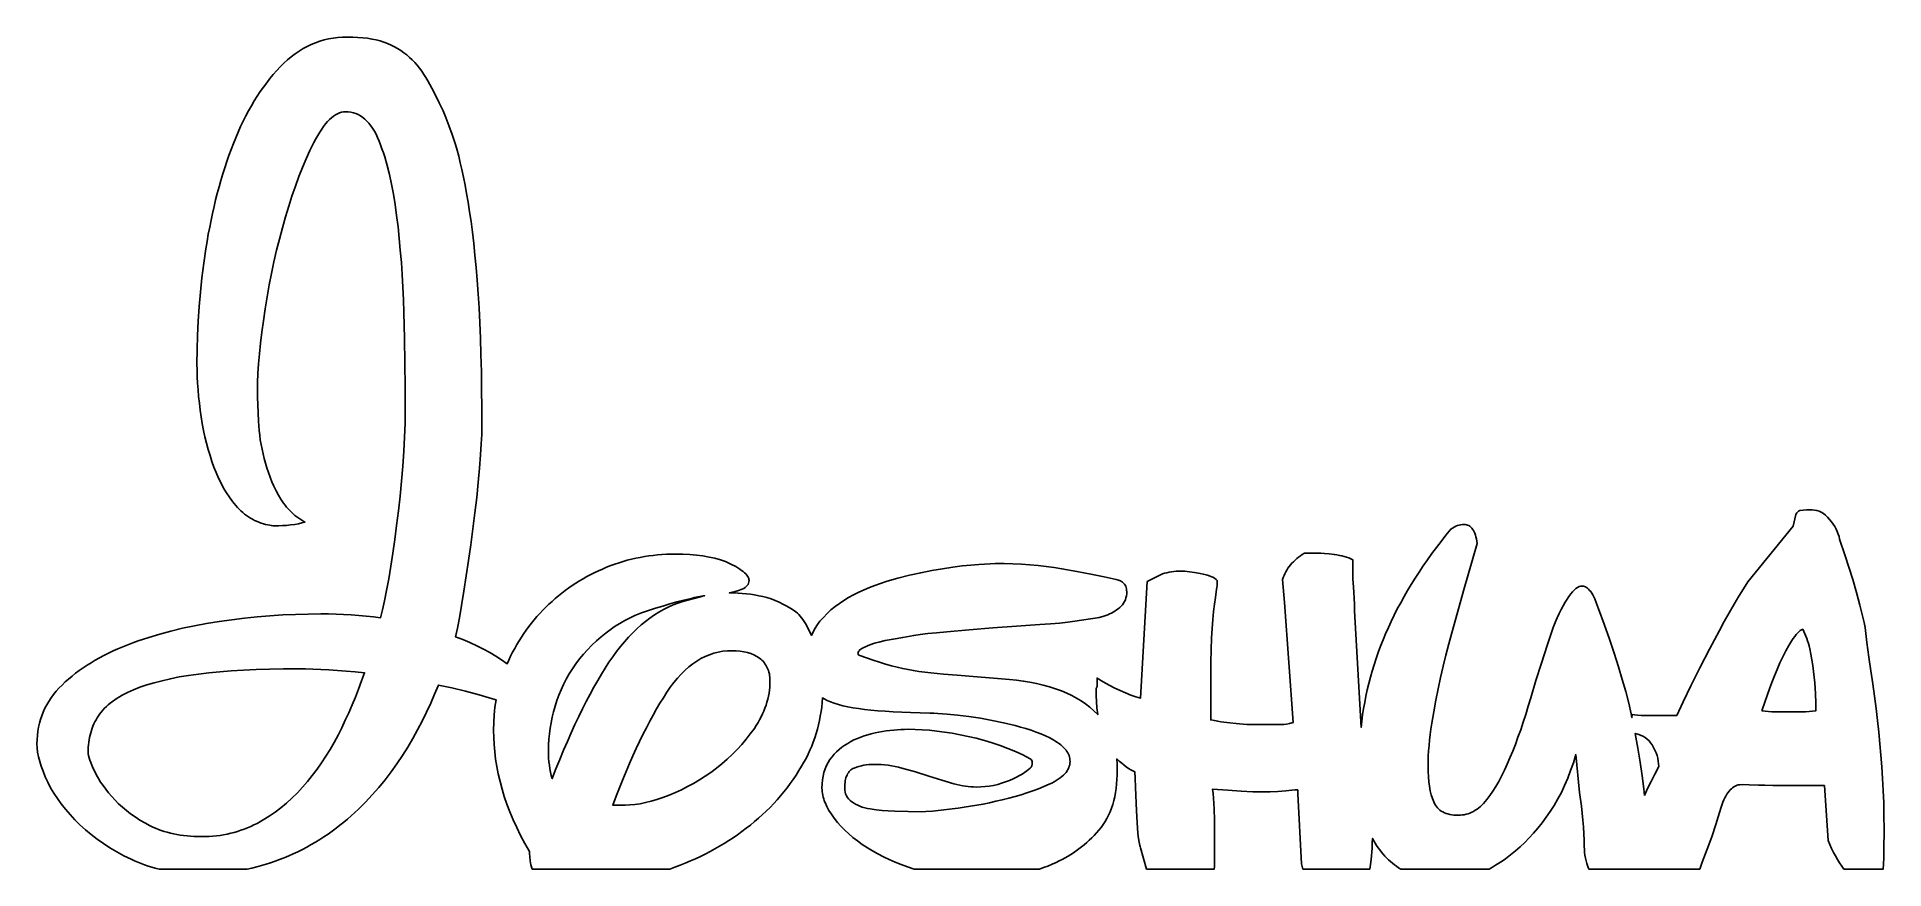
# Model space of a CAD drawing. Extents: x 20 to 186, y 12 to 87.
import ezdxf

# ---------------------------------------------------------------- set-up
doc = ezdxf.new("R2010")
doc.units = 0
doc.layers.add('CAMADA_1', color=18, linetype='CONTINUOUS')

msp = doc.modelspace()

# ---------------------------------------------------------------- linework, layer by layer
at = {"layer": 'CAMADA_1'}
for points in [[(31.38, 12.19), (31.05, 12.27), (30.73, 12.36), (30.41, 12.46), (30.09, 12.56), (29.78, 12.67), (29.48, 12.79), (29.18, 12.92), (28.89, 13.06), (28.23, 13.38), (27.6, 13.72), (26.99, 14.09), (26.41, 14.46), (25.85, 14.86), (25.32, 15.27), (24.8, 15.7), (24.31, 16.15), (23.85, 16.6), (23.42, 17.07), (23.02, 17.53), (22.64, 18.01), (22.3, 18.49), (21.98, 18.97), (21.69, 19.46), (21.44, 19.96), (21.21, 20.44), (21.01, 20.92), (20.84, 21.37), (20.71, 21.81), (20.6, 22.23), (20.52, 22.63), (20.48, 23.02), (20.46, 23.38), (20.47, 23.76), (20.5, 24.13), (20.54, 24.5), (20.6, 24.86), (20.68, 25.21), (20.78, 25.55), (20.89, 25.89), (21.02, 26.22), (21.17, 26.55), (21.34, 26.86), (21.52, 27.17), (21.72, 27.48), (21.94, 27.78), (22.18, 28.07), (22.43, 28.35), (22.71, 28.63), (22.99, 28.91), (23.29, 29.17), (23.6, 29.43), (23.92, 29.68), (24.25, 29.93), (24.59, 30.17), (24.94, 30.41), (25.3, 30.63), (25.67, 30.86), (26.06, 31.07), (26.45, 31.28), (26.86, 31.48), (27.27, 31.68), (27.7, 31.87), (28.14, 32.05), (28.59, 32.23), (29.05, 32.4), (29.51, 32.57), (29.99, 32.73), (30.47, 32.89), (31.45, 33.18), (32.45, 33.45), (33.49, 33.7), (34.55, 33.92), (35.64, 34.13), (36.76, 34.31), (37.89, 34.46), (39.03, 34.6), (40.16, 34.72), (41.3, 34.81), (42.44, 34.89), (43.58, 34.94), (44.72, 34.97), (45.86, 34.98), (46.54, 34.98), (47.22, 34.96), (47.89, 34.94), (48.57, 34.9), (49.24, 34.85), (49.9, 34.79), (50.56, 34.72), (51.2, 34.64), (51.37, 35.34), (51.54, 36.15), (51.73, 37.07), (51.92, 38.12), (52.1, 39.24), (52.29, 40.41), (52.46, 41.63), (52.63, 42.9), (52.8, 44.2), (52.94, 45.51), (53.07, 46.84), (53.19, 48.19), (53.28, 49.52), (53.34, 50.79), (53.38, 52.02), (53.4, 53.19), (53.39, 55.25), (53.37, 57.4), (53.33, 59.61), (53.27, 61.91), (53.23, 63.06), (53.18, 64.19), (53.12, 65.31), (53.05, 66.4), (52.96, 67.48), (52.86, 68.53), (52.76, 69.57), (52.63, 70.58), (52.5, 71.57), (52.35, 72.51), (52.18, 73.4), (51.99, 74.26), (51.78, 75.07), (51.56, 75.83), (51.45, 76.2), (51.32, 76.55), (51.2, 76.9), (51.07, 77.23), (50.93, 77.55), (50.79, 77.85), (50.64, 78.12), (50.48, 78.38), (50.32, 78.61), (50.15, 78.83), (49.97, 79.02), (49.79, 79.2), (49.6, 79.35), (49.4, 79.49), (49.19, 79.6), (48.98, 79.69), (48.76, 79.76), (48.54, 79.81), (48.3, 79.84), (48.06, 79.85), (47.88, 79.84), (47.7, 79.81), (47.52, 79.76), (47.35, 79.68), (47.17, 79.59), (46.99, 79.47), (46.81, 79.33), (46.63, 79.17), (46.46, 78.98), (46.28, 78.78), (46.1, 78.55), (45.93, 78.31), (45.75, 78.04), (45.58, 77.75), (45.4, 77.44), (45.23, 77.1), (44.88, 76.4), (44.54, 75.66), (44.21, 74.88), (43.89, 74.07), (43.58, 73.22), (43.27, 72.33), (42.98, 71.41), (42.69, 70.46), (42.41, 69.48), (42.14, 68.48), (41.9, 67.48), (41.66, 66.46), (41.44, 65.42), (41.23, 64.38), (41.04, 63.32), (40.87, 62.24), (40.71, 61.19), (40.57, 60.17), (40.45, 59.18), (40.36, 58.24), (40.28, 57.34), (40.23, 56.48), (40.2, 55.66), (40.19, 54.88), (40.19, 54.33), (40.21, 53.7), (40.27, 52.21), (40.3, 51.8), (40.34, 51.38), (40.39, 50.97), (40.44, 50.55), (40.51, 50.13), (40.59, 49.71), (40.68, 49.29), (40.78, 48.87), (40.89, 48.45), (41.02, 48.03), (41.16, 47.62), (41.31, 47.21), (41.48, 46.8), (41.66, 46.4), (41.85, 46), (42.05, 45.61), (42.27, 45.23), (42.39, 45.05), (42.52, 44.87), (42.65, 44.7), (42.78, 44.53), (42.92, 44.38), (43.07, 44.22), (43.22, 44.07), (43.37, 43.93), (43.54, 43.79), (43.7, 43.66), (43.87, 43.54), (44.05, 43.42), (44.23, 43.3), (44.42, 43.2), (44.15, 43.12), (43.85, 43.05), (43.52, 42.99), (43.15, 42.94), (42.78, 42.9), (42.41, 42.88), (42.06, 42.86), (41.71, 42.86), (41.55, 42.87), (41.42, 42.9), (41.28, 42.93), (41.12, 42.94), (40.91, 42.99), (40.71, 43.04), (40.5, 43.11), (40.31, 43.18), (40.11, 43.26), (39.92, 43.34), (39.74, 43.44), (39.55, 43.54), (39.38, 43.66), (39.2, 43.78), (39.03, 43.91), (38.87, 44.04), (38.7, 44.19), (38.55, 44.34), (38.39, 44.51), (38.24, 44.68), (37.95, 45.04), (37.68, 45.42), (37.41, 45.81), (37.16, 46.23), (36.93, 46.67), (36.7, 47.13), (36.49, 47.61), (36.29, 48.11), (36.11, 48.62), (35.94, 49.15), (35.78, 49.69), (35.63, 50.24), (35.49, 50.81), (35.37, 51.39), (35.25, 51.99), (35.15, 52.59), (35.06, 53.2), (34.99, 53.81), (34.92, 54.41), (34.87, 55.01), (34.82, 55.6), (34.79, 56.18), (34.78, 56.76), (34.77, 57.33), (34.78, 58.61), (34.82, 59.88), (34.88, 61.16), (34.97, 62.45), (35.09, 63.73), (35.22, 65.03), (35.39, 66.32), (35.58, 67.62), (35.68, 68.27), (35.79, 68.91), (35.91, 69.54), (36.03, 70.16), (36.16, 70.78), (36.3, 71.38), (36.44, 71.98), (36.59, 72.57), (36.75, 73.16), (36.91, 73.73), (37.08, 74.3), (37.26, 74.86), (37.44, 75.41), (37.63, 75.95), (37.83, 76.49), (38.03, 77.02), (38.24, 77.54), (38.46, 78.04), (38.68, 78.54), (38.91, 79.02), (39.15, 79.49), (39.39, 79.95), (39.65, 80.39), (39.9, 80.83), (40.17, 81.25), (40.44, 81.66), (40.72, 82.06), (41.01, 82.45), (41.3, 82.82), (41.6, 83.19), (41.91, 83.54), (42.22, 83.88), (42.54, 84.2), (42.87, 84.5), (43.21, 84.78), (43.55, 85.04), (43.9, 85.28), (44.26, 85.5), (44.62, 85.7), (44.99, 85.88), (45.37, 86.03), (45.76, 86.17), (46.15, 86.28), (46.55, 86.38), (46.96, 86.45), (47.38, 86.5), (47.8, 86.53), (48.23, 86.54), (48.71, 86.54), (49.17, 86.51), (49.6, 86.48), (50.02, 86.43), (50.42, 86.36), (50.8, 86.28), (51.15, 86.19), (51.49, 86.08), (51.81, 85.95), (52.13, 85.82), (52.43, 85.67), (52.72, 85.51), (53, 85.33), (53.27, 85.14), (53.53, 84.94), (53.78, 84.72), (54.02, 84.5), (54.25, 84.26), (54.47, 84.01), (54.68, 83.75), (54.88, 83.48), (55.07, 83.2), (55.25, 82.91), (55.43, 82.61), (55.77, 81.98), (56.11, 81.33), (56.44, 80.65), (56.78, 79.94), (56.91, 79.65), (57.04, 79.34), (57.31, 78.64), (57.59, 77.84), (57.88, 76.93), (58.03, 76.44), (58.18, 75.9), (58.32, 75.31), (58.47, 74.69), (58.61, 74.02), (58.75, 73.31), (58.89, 72.56), (59.03, 71.77), (59.16, 70.93), (59.29, 70.04), (59.41, 69.09), (59.52, 68.1), (59.63, 67.05), (59.73, 65.95), (59.83, 64.8), (59.92, 63.6), (60, 62.34), (60.06, 61.01), (60.12, 59.62), (60.17, 58.16), (60.21, 56.63), (60.23, 55.04), (60.25, 53.39), (60.25, 51.66), (60.24, 51.02), (60.2, 50.2), (60.14, 49.2), (60.04, 48.02), (59.93, 46.73), (59.79, 45.4), (59.63, 44.02), (59.45, 42.6), (59.26, 41.17), (59.06, 39.77), (58.85, 38.38), (58.65, 37.02), (58.44, 35.75), (58.24, 34.64), (58.06, 33.71), (57.88, 32.95), (58.55, 32.7), (59.18, 32.43), (59.8, 32.14), (60.39, 31.85), (60.95, 31.54), (61.49, 31.21), (62.01, 30.87), (62.5, 30.52), (62.65, 30.86), (62.82, 31.21), (63, 31.56), (63.19, 31.91), (63.38, 32.25), (63.58, 32.58), (63.79, 32.91), (64, 33.23), (64.22, 33.54), (64.45, 33.85), (64.69, 34.16), (64.93, 34.45), (65.18, 34.75), (65.44, 35.03), (65.7, 35.31), (65.97, 35.58), (66.25, 35.85), (66.53, 36.11), (66.82, 36.37), (67.11, 36.61), (67.41, 36.85), (67.71, 37.08), (68.02, 37.31), (68.34, 37.53), (68.66, 37.74), (68.98, 37.94), (69.31, 38.13), (69.65, 38.32), (69.99, 38.5), (70.34, 38.68), (70.69, 38.84), (71.05, 39), (71.41, 39.15), (71.78, 39.3), (72.15, 39.43), (72.52, 39.56), (72.89, 39.67), (73.26, 39.78), (73.64, 39.88), (74.02, 39.96), (74.41, 40.04), (74.79, 40.11), (75.18, 40.17), (75.57, 40.22), (75.96, 40.27), (76.35, 40.3), (76.75, 40.32), (77.15, 40.33), (77.55, 40.34), (78.21, 40.33), (78.84, 40.3), (79.45, 40.24), (80.02, 40.17), (80.57, 40.07), (81.09, 39.96), (81.58, 39.82), (82.04, 39.66), (82.53, 39.43), (82.96, 39.21), (83.33, 38.99), (83.48, 38.88), (83.62, 38.77), (83.75, 38.67), (83.85, 38.56), (83.95, 38.46), (84.02, 38.36), (84.08, 38.26), (84.12, 38.16), (84.14, 38.06), (84.15, 37.97), (84.14, 37.85), (84.11, 37.73), (84.06, 37.62), (83.99, 37.52), (83.9, 37.43), (83.8, 37.35), (83.67, 37.27), (83.52, 37.21), (83.21, 37.09), (82.91, 36.99), (82.64, 36.92), (82.37, 36.87), (82.46, 36.87), (82.82, 36.86), (83.18, 36.85), (83.54, 36.82), (83.91, 36.78), (84.27, 36.74), (84.64, 36.68), (85.01, 36.61), (85.38, 36.53), (85.75, 36.44), (86.11, 36.32), (86.47, 36.19), (86.83, 36.04), (87.18, 35.87), (87.53, 35.69), (87.88, 35.48), (88.22, 35.26), (88.34, 35.17), (88.47, 35.06), (88.59, 34.94), (88.71, 34.8), (88.83, 34.65), (88.95, 34.49), (89.07, 34.31), (89.19, 34.12), (89.33, 33.86), (89.47, 33.6), (89.6, 33.33), (89.72, 33.06), (89.88, 33.39), (90.06, 33.71), (90.26, 34.03), (90.49, 34.33), (90.8, 34.68), (91.13, 35.02), (91.47, 35.34), (91.84, 35.64), (92.22, 35.93), (92.63, 36.2), (93.05, 36.46), (93.5, 36.7), (93.96, 36.93), (94.43, 37.14), (94.91, 37.34), (95.39, 37.53), (95.89, 37.71), (96.4, 37.88), (96.91, 38.04), (97.44, 38.18), (98.48, 38.44), (99.5, 38.67), (100.49, 38.86), (101.46, 39.03), (102.37, 39.16), (103.21, 39.27), (103.98, 39.35), (104.68, 39.41), (105.7, 39.47), (106.16, 39.49), (106.95, 39.49), (107.74, 39.46), (108.5, 39.43), (109.26, 39.38), (110, 39.31), (110.72, 39.23), (111.43, 39.14), (112.13, 39.03), (113.46, 38.79), (114.72, 38.55), (115.9, 38.3), (116.99, 38.05), (117.19, 38), (117.37, 37.93), (117.53, 37.83), (117.67, 37.71), (117.73, 37.64), (117.78, 37.56), (117.83, 37.46), (117.86, 37.35), (117.89, 37.23), (117.91, 37.1), (117.92, 36.95), (117.92, 36.78), (117.9, 36.6), (117.85, 36.42), (117.8, 36.25), (117.72, 36.1), (117.64, 35.95), (117.54, 35.81), (117.42, 35.68), (117.29, 35.56), (117.15, 35.44), (117.01, 35.34), (116.86, 35.24), (116.71, 35.14), (116.55, 35.06), (116.39, 34.98), (116.23, 34.9), (116.06, 34.84), (115.78, 34.75), (115.46, 34.68), (115.09, 34.61), (114.67, 34.54), (113.87, 34.42), (113.27, 34.33), (112.66, 34.25), (111.94, 34.17), (111.09, 34.1), (110.14, 34.03), (108.07, 33.89), (105.95, 33.74), (103.84, 33.57), (101.84, 33.4), (100.92, 33.31), (100.12, 33.23), (99.44, 33.14), (98.88, 33.06), (97.89, 32.89), (97.03, 32.74), (96.32, 32.6), (95.74, 32.47), (95.49, 32.4), (95.26, 32.33), (95.03, 32.25), (94.81, 32.17), (94.61, 32.08), (94.41, 31.99), (94.22, 31.89), (94.05, 31.79), (93.98, 31.7), (93.92, 31.62), (93.89, 31.53), (93.88, 31.45), (93.89, 31.38), (93.92, 31.32), (93.98, 31.29), (94.05, 31.28), (94.65, 31.06), (95.24, 30.85), (95.81, 30.67), (96.36, 30.5), (96.89, 30.35), (97.4, 30.22), (97.89, 30.1), (98.37, 30.01), (98.84, 29.93), (99.34, 29.85), (99.86, 29.78), (100.4, 29.71), (101.54, 29.6), (102.77, 29.5), (107.43, 29.12), (108.06, 29.06), (108.67, 28.98), (109.27, 28.88), (109.86, 28.76), (110.44, 28.63), (111, 28.47), (111.55, 28.3), (112.08, 28.11), (112.55, 27.91), (113, 27.7), (113.43, 27.47), (113.84, 27.22), (114.24, 26.94), (114.62, 26.65), (114.98, 26.33), (115.33, 25.99), (115.26, 26.59), (115.22, 27.15), (115.19, 27.67), (115.18, 28.15), (115.18, 28.32), (115.27, 28.49), (115.27, 29.25), (115.81, 28.92), (116.34, 28.63), (116.85, 28.36), (117.34, 28.13), (117.82, 27.92), (118.29, 27.74), (118.73, 27.59), (119.16, 27.47), (119.76, 37.88), (121.11, 38.56), (121.3, 38.62), (121.5, 38.67), (121.71, 38.72), (121.92, 38.75), (122.13, 38.78), (122.35, 38.8), (122.57, 38.81), (122.8, 38.82), (123.13, 38.8), (123.52, 38.76), (123.98, 38.7), (124.5, 38.6), (124.76, 38.55), (125.01, 38.48), (125.23, 38.42), (125.43, 38.34), (125.61, 38.26), (125.77, 38.17), (125.91, 38.07), (126.02, 37.97), (126.02, 37.73), (126, 37.52), (125.97, 37.35), (125.94, 37.21), (125.85, 36.44), (125.77, 35.86), (125.69, 35.21), (125.62, 34.48), (125.56, 33.69), (125.5, 32.81), (125.46, 31.8), (125.44, 30.67), (125.43, 29.42), (125.43, 25.52), (125.76, 25.45), (126.06, 25.39), (126.35, 25.34), (126.61, 25.31), (127.14, 25.26), (127.71, 25.18), (128.02, 25.15), (128.33, 25.12), (128.65, 25.11), (128.98, 25.1), (131.78, 25.1), (131.97, 25.11), (132.2, 25.14), (132.48, 25.2), (132.79, 25.27), (132.03, 36.02), (131.86, 38.05), (131.92, 38.23), (131.99, 38.41), (132.06, 38.58), (132.14, 38.74), (132.24, 38.9), (132.34, 39.06), (132.44, 39.22), (132.56, 39.37), (132.69, 39.51), (132.82, 39.65), (132.97, 39.79), (133.12, 39.93), (133.28, 40.06), (133.45, 40.18), (133.62, 40.31), (133.81, 40.42), (135, 40.42), (135.28, 40.42), (135.62, 40.39), (136.02, 40.35), (136.48, 40.3), (136.72, 40.26), (136.95, 40.22), (137.17, 40.17), (137.38, 40.12), (137.58, 40.06), (137.77, 39.99), (137.95, 39.91), (138.13, 39.83), (138.13, 38.73), (138.13, 38.42), (138.15, 38.1), (138.18, 37.75), (138.21, 37.38), (138.22, 36.92), (138.26, 36.4), (138.29, 35.84), (138.3, 35.26), (138.89, 24.85), (138.89, 24.84), (138.95, 25.4), (139.02, 25.96), (139.1, 26.52), (139.2, 27.08), (139.31, 27.64), (139.43, 28.2), (139.56, 28.76), (139.71, 29.32), (139.87, 29.88), (140.04, 30.44), (140.22, 30.99), (140.41, 31.55), (140.62, 32.1), (140.84, 32.66), (141.07, 33.21), (141.32, 33.77), (141.57, 34.32), (141.84, 34.87), (142.12, 35.43), (142.42, 35.98), (142.72, 36.53), (143.04, 37.08), (143.37, 37.63), (143.72, 38.18), (144.07, 38.73), (144.44, 39.28), (144.82, 39.83), (145.21, 40.38), (145.61, 40.92), (146.03, 41.47), (146.46, 42.02), (146.9, 42.56), (147.05, 42.66), (147.2, 42.75), (147.35, 42.82), (147.5, 42.88), (147.64, 42.93), (147.79, 42.96), (147.94, 42.98), (148.09, 42.99), (148.2, 42.98), (148.31, 42.96), (148.41, 42.93), (148.51, 42.88), (148.6, 42.82), (148.69, 42.75), (148.77, 42.66), (148.85, 42.56), (148.92, 42.45), (148.99, 42.33), (149.05, 42.19), (149.1, 42.03), (149.15, 41.87), (149.2, 41.69), (149.24, 41.5), (149.27, 41.29), (148.11, 37.26), (146.99, 33.29), (146.72, 32.31), (146.46, 31.31), (146.22, 30.31), (145.99, 29.3), (145.78, 28.29), (145.57, 27.27), (145.39, 26.24), (145.21, 25.21), (145.13, 24.7), (145.06, 24.2), (145, 23.71), (144.96, 23.22), (144.92, 22.74), (144.89, 22.28), (144.88, 21.83), (144.87, 21.4), (144.88, 20.9), (144.9, 20.43), (144.94, 19.99), (145, 19.58), (145.07, 19.19), (145.16, 18.83), (145.26, 18.49), (145.38, 18.18), (145.45, 18.04), (145.52, 17.9), (145.61, 17.78), (145.71, 17.66), (145.81, 17.56), (145.93, 17.46), (146.05, 17.37), (146.18, 17.29), (146.33, 17.22), (146.48, 17.16), (146.64, 17.11), (146.81, 17.07), (146.99, 17.04), (147.17, 17.01), (147.37, 17), (147.58, 17), (147.76, 17), (147.93, 17.02), (148.11, 17.04), (148.28, 17.08), (148.45, 17.13), (148.61, 17.19), (148.77, 17.26), (148.93, 17.34), (149.09, 17.44), (149.25, 17.54), (149.4, 17.66), (149.55, 17.78), (149.7, 17.92), (149.84, 18.06), (149.98, 18.22), (150.12, 18.39), (150.39, 18.76), (150.66, 19.15), (150.93, 19.57), (151.19, 20.02), (151.45, 20.5), (151.7, 21.01), (151.95, 21.55), (152.19, 22.12), (152.44, 22.71), (152.68, 23.33), (152.91, 23.96), (153.15, 24.63), (153.38, 25.31), (153.61, 26.01), (153.83, 26.74), (154.06, 27.49), (154.51, 29.03), (155, 30.58), (155.51, 32.16), (156.05, 33.76), (156.23, 34.21), (156.42, 34.63), (156.6, 35.02), (156.78, 35.39), (156.96, 35.72), (157.13, 36.03), (157.3, 36.31), (157.46, 36.55), (157.63, 36.77), (157.79, 36.96), (157.94, 37.12), (158.09, 37.25), (158.24, 37.35), (158.39, 37.43), (158.53, 37.47), (158.67, 37.48), (158.77, 37.48), (158.86, 37.45), (158.95, 37.41), (159.05, 37.36), (159.14, 37.29), (159.23, 37.2), (159.32, 37.09), (159.41, 36.98), (159.5, 36.84), (159.59, 36.69), (159.68, 36.52), (159.77, 36.34), (159.94, 35.93), (160.11, 35.45), (160.62, 34.06), (161.09, 32.74), (161.51, 31.47), (161.9, 30.27), (162.24, 29.12), (162.55, 28.04), (162.81, 27.02), (163.03, 26.05), (163.1, 25.72), (163.13, 25.99), (163.33, 25.96), (163.59, 25.93), (163.92, 25.91), (164.31, 25.91), (167.11, 25.91), (167.68, 27.13), (168.38, 28.57), (169.17, 30.17), (170.03, 31.83), (170.92, 33.5), (171.36, 34.3), (171.8, 35.09), (172.24, 35.85), (172.66, 36.57), (173.07, 37.23), (173.46, 37.85), (177.52, 42.84), (177.77, 43.86), (177.86, 44.01), (177.95, 44.12), (178, 44.16), (178.05, 44.2), (178.1, 44.22), (178.15, 44.24), (178.4, 44.27), (178.7, 44.28), (179.21, 44.28), (179.42, 44.27), (179.63, 44.23), (179.83, 44.16), (180.03, 44.07), (180.22, 43.95), (180.41, 43.8), (180.6, 43.63), (180.78, 43.43), (180.95, 43.22), (181.1, 43), (181.24, 42.79), (181.36, 42.57), (181.46, 42.34), (181.55, 42.12), (181.62, 41.89), (181.67, 41.66), (182.18, 40.17), (182.51, 39.16), (182.85, 38.06), (183.18, 36.91), (183.49, 35.77), (183.75, 34.7), (183.86, 34.22), (183.95, 33.78), (184.12, 32.42), (184.29, 31.13), (184.46, 29.9), (184.63, 28.74), (184.79, 27.63), (184.94, 26.54), (185.07, 25.47), (185.18, 24.43), (185.28, 23.39), (185.37, 22.35), (185.45, 21.32), (185.52, 20.28), (185.58, 19.22), (185.62, 18.11), (185.64, 16.95), (185.65, 15.75), (185.64, 13.88), (185.62, 13.18), (185.6, 12.66), (185.57, 12.19), (182.06, 12.19), (181.86, 12.46), (181.67, 12.75), (181.48, 13.05), (181.3, 13.36), (181.13, 13.68), (180.96, 14.02), (180.8, 14.37), (180.65, 14.73), (180.31, 19.64), (177.6, 19.64), (175.71, 19.65), (174.99, 19.67), (174.43, 19.69), (173.57, 19.72), (172.95, 19.73), (172.76, 19.72), (172.61, 19.71), (172.5, 19.68), (172.47, 19.66), (172.44, 19.64), (172.32, 19.59), (172.21, 19.53), (172.1, 19.45), (172, 19.37), (171.89, 19.26), (171.79, 19.14), (171.69, 19.01), (171.59, 18.87), (171.5, 18.71), (171.41, 18.54), (171.32, 18.36), (171.23, 18.16), (171.07, 17.72), (170.92, 17.23), (170.6, 16.17), (170.24, 15.08), (169.84, 13.95), (169.39, 12.79), (169.17, 12.19), (159.25, 12.19), (159.15, 12.43), (159.07, 12.67), (159, 12.91), (158.94, 13.16), (158.9, 13.42), (158.87, 13.67), (158.85, 13.94), (158.84, 14.2), (158.83, 14.76), (158.81, 15.34), (158.77, 15.95), (158.71, 16.57), (158.58, 17.82), (158.42, 19.03), (158.08, 22.41), (157.86, 21.69), (157.62, 20.99), (157.36, 20.31), (157.08, 19.66), (156.79, 19.04), (156.47, 18.45), (156.14, 17.88), (155.79, 17.33), (155.43, 16.82), (155.06, 16.32), (154.68, 15.85), (154.3, 15.4), (153.91, 14.97), (153.51, 14.56), (153.11, 14.18), (152.7, 13.82), (152.4, 13.57), (152.1, 13.34), (151.8, 13.11), (151.51, 12.9), (151.21, 12.71), (150.91, 12.52), (150.62, 12.35), (150.32, 12.19), (142.43, 12.19), (142.23, 12.31), (142.04, 12.44), (141.86, 12.57), (141.68, 12.72), (141.5, 12.86), (141.33, 13.02), (141.16, 13.18), (141, 13.35), (140.85, 13.52), (140.69, 13.7), (140.55, 13.89), (140.41, 14.09), (140.27, 14.29), (140.14, 14.5), (140.02, 14.71), (139.9, 14.93), (139.88, 14.52), (139.86, 14.06), (139.78, 13.04), (139.73, 12.6), (139.69, 12.39), (139.65, 12.19), (133.68, 12.19), (133.61, 12.42), (133.56, 12.65), (133.22, 18.92), (133.22, 19.26), (132.96, 19.26), (132.16, 19.18), (131.44, 19.13), (130.76, 19.1), (130.09, 19.09), (129.2, 19.1), (128.16, 19.15), (126.96, 19.23), (125.6, 19.34), (125.64, 18.95), (125.67, 18.52), (125.73, 17.56), (125.76, 16.55), (125.77, 15.53), (125.77, 12.65), (125.76, 12.41), (125.75, 12.19), (119.69, 12.19), (119.16, 14.09), (119.12, 14.19), (119.08, 14.3), (119.02, 14.58), (118.96, 14.93), (118.91, 15.36), (118.84, 16.34), (118.78, 17.4), (118.7, 19.47), (118.67, 20.31), (118.66, 20.87), (118.47, 20.96), (118.28, 21.06), (118.08, 21.18), (117.88, 21.32), (117.68, 21.48), (117.47, 21.65), (117.25, 21.83), (117.03, 22.03), (117.07, 21.55), (117.08, 21.04), (117.07, 20.61), (117.05, 20.19), (117.02, 19.79), (116.98, 19.4), (116.92, 19.02), (116.85, 18.65), (116.76, 18.3), (116.67, 17.96), (116.56, 17.63), (116.43, 17.31), (116.3, 17), (116.15, 16.71), (115.99, 16.43), (115.81, 16.16), (115.63, 15.9), (115.43, 15.66), (115.22, 15.43), (115.01, 15.2), (114.79, 14.98), (114.57, 14.77), (114.35, 14.56), (114.12, 14.36), (113.89, 14.17), (113.65, 13.99), (113.41, 13.81), (113.17, 13.64), (112.92, 13.48), (112.67, 13.33), (112.41, 13.18), (112.15, 13.04), (111.89, 12.91), (111.62, 12.78), (111.24, 12.62), (110.86, 12.46), (110.48, 12.32), (110.11, 12.19), (98.9, 12.19), (98.32, 12.39), (97.76, 12.59), (97.21, 12.81), (96.68, 13.04), (96.16, 13.29), (95.67, 13.54), (95.19, 13.81), (94.73, 14.09), (94.27, 14.39), (93.84, 14.7), (93.44, 15.02), (93.06, 15.34), (92.7, 15.67), (92.36, 16.01), (92.05, 16.36), (91.76, 16.72), (91.51, 17.08), (91.28, 17.43), (91.09, 17.77), (90.94, 18.12), (90.87, 18.28), (90.82, 18.45), (90.77, 18.62), (90.73, 18.78), (90.7, 18.95), (90.68, 19.11), (90.67, 19.27), (90.66, 19.43), (90.67, 19.8), (90.71, 20.16), (90.76, 20.5), (90.84, 20.82), (90.94, 21.13), (91.07, 21.43), (91.21, 21.71), (91.38, 21.97), (91.57, 22.21), (91.77, 22.45), (91.98, 22.67), (92.21, 22.88), (92.45, 23.07), (92.7, 23.25), (92.97, 23.42), (93.25, 23.58), (93.53, 23.72), (93.83, 23.85), (94.13, 23.97), (94.44, 24.08), (94.76, 24.18), (95.08, 24.27), (95.41, 24.35), (95.74, 24.42), (96.42, 24.53), (96.75, 24.58), (97.08, 24.61), (97.4, 24.64), (97.73, 24.66), (98.05, 24.67), (98.37, 24.68), (98.99, 24.67), (99.62, 24.64), (100.27, 24.59), (100.94, 24.52), (101.62, 24.43), (102.31, 24.32), (103.02, 24.19), (103.74, 24.04), (104.47, 23.87), (105.19, 23.68), (105.89, 23.46), (106.59, 23.23), (107.28, 22.97), (107.96, 22.68), (108.63, 22.38), (109.29, 22.05), (109.36, 21.97), (109.42, 21.88), (109.45, 21.8), (109.46, 21.71), (109.45, 21.55), (109.42, 21.42), (109.36, 21.3), (109.29, 21.21), (109.15, 21.08), (108.98, 20.95), (108.79, 20.81), (108.57, 20.68), (108.32, 20.54), (108.05, 20.4), (107.75, 20.25), (107.43, 20.1), (107.08, 19.97), (106.73, 19.85), (106.38, 19.74), (106.01, 19.66), (105.63, 19.6), (105.25, 19.55), (104.86, 19.52), (104.46, 19.51), (104.23, 19.52), (103.99, 19.53), (103.75, 19.55), (103.5, 19.59), (103.25, 19.63), (103, 19.68), (102.74, 19.74), (102.47, 19.81), (101.38, 20.13), (100.23, 20.49), (99.03, 20.86), (97.82, 21.21), (97.51, 21.28), (97.2, 21.35), (96.89, 21.41), (96.58, 21.46), (96.27, 21.5), (95.95, 21.52), (95.64, 21.54), (95.32, 21.54), (95.09, 21.54), (94.86, 21.52), (94.63, 21.5), (94.41, 21.46), (94.19, 21.41), (93.97, 21.35), (93.75, 21.28), (93.54, 21.21), (93.44, 21.16), (93.34, 21.1), (93.25, 21.04), (93.17, 20.97), (93.1, 20.89), (93.03, 20.8), (92.96, 20.7), (92.91, 20.59), (92.86, 20.48), (92.81, 20.35), (92.78, 20.22), (92.75, 20.08), (92.73, 19.93), (92.71, 19.77), (92.7, 19.43), (92.71, 19.24), (92.74, 19.06), (92.78, 18.9), (92.85, 18.74), (92.94, 18.59), (93.05, 18.45), (93.18, 18.32), (93.33, 18.2), (93.5, 18.09), (93.67, 17.99), (93.86, 17.89), (94.06, 17.81), (94.27, 17.73), (94.5, 17.67), (94.73, 17.61), (94.98, 17.56), (95.5, 17.49), (96.04, 17.43), (96.6, 17.38), (97.18, 17.35), (98.37, 17.32), (99.55, 17.31), (99.95, 17.33), (100.54, 17.37), (101.32, 17.45), (102.3, 17.56), (102.85, 17.63), (103.39, 17.71), (103.95, 17.8), (104.51, 17.89), (105.07, 18), (105.64, 18.11), (106.21, 18.24), (106.79, 18.37), (107.37, 18.51), (107.93, 18.66), (108.47, 18.82), (109, 18.99), (109.52, 19.17), (110.02, 19.36), (110.51, 19.56), (110.98, 19.77), (111.21, 19.87), (111.42, 19.98), (111.62, 20.1), (111.8, 20.21), (111.96, 20.33), (112.12, 20.45), (112.26, 20.57), (112.38, 20.7), (112.49, 20.83), (112.58, 20.96), (112.66, 21.09), (112.73, 21.23), (112.78, 21.37), (112.82, 21.51), (112.84, 21.65), (112.85, 21.8), (112.84, 21.93), (112.82, 22.07), (112.79, 22.2), (112.76, 22.33), (112.7, 22.46), (112.64, 22.58), (112.57, 22.7), (112.49, 22.82), (112.39, 22.94), (112.28, 23.06), (112.16, 23.17), (112.04, 23.28), (111.9, 23.39), (111.74, 23.5), (111.58, 23.6), (111.41, 23.7), (111.04, 23.9), (110.65, 24.09), (110.24, 24.26), (109.82, 24.43), (109.38, 24.59), (108.91, 24.74), (108.43, 24.88), (107.93, 25.02), (106.91, 25.26), (105.88, 25.47), (104.84, 25.66), (103.79, 25.82), (102.78, 25.95), (101.86, 26.04), (101.44, 26.07), (101.04, 26.1), (100.67, 26.11), (100.32, 26.12), (98.58, 26.17), (97.03, 26.24), (96.33, 26.29), (95.66, 26.34), (95.05, 26.39), (94.47, 26.45), (93.94, 26.52), (93.44, 26.6), (92.97, 26.69), (92.54, 26.78), (92.14, 26.89), (91.77, 27), (91.43, 27.13), (91.13, 27.26), (90.92, 27.37), (90.72, 27.48), (90.69, 27.07), (90.65, 26.66), (90.59, 26.26), (90.52, 25.86), (90.45, 25.46), (90.36, 25.07), (90.26, 24.68), (90.15, 24.3), (90.02, 23.92), (89.89, 23.54), (89.75, 23.17), (89.59, 22.81), (89.42, 22.44), (89.24, 22.08), (89.05, 21.73), (88.85, 21.37), (88.61, 20.98), (88.36, 20.58), (88.1, 20.2), (87.83, 19.82), (87.55, 19.45), (87.26, 19.09), (86.97, 18.73), (86.66, 18.38), (86.35, 18.04), (86.02, 17.7), (85.69, 17.37), (85.35, 17.05), (85, 16.73), (84.64, 16.43), (84.27, 16.12), (83.9, 15.83), (83.51, 15.54), (83.12, 15.26), (82.73, 14.99), (82.33, 14.73), (81.92, 14.47), (81.51, 14.23), (81.09, 13.99), (80.66, 13.76), (80.23, 13.53), (79.79, 13.32), (79.35, 13.11), (78.9, 12.91), (78.44, 12.72), (77.98, 12.53), (77.52, 12.36), (77.05, 12.19), (64.75, 12.19), (64.64, 12.57), (64.57, 12.93), (64.53, 13.27), (64.51, 13.59), (64.51, 13.75), (64.1, 14.47), (63.72, 15.18), (63.37, 15.89), (63.05, 16.59), (62.76, 17.29), (62.49, 17.98), (62.26, 18.66), (62.06, 19.34), (61.88, 20.02), (61.72, 20.69), (61.59, 21.35), (61.48, 22.01), (61.4, 22.66), (61.34, 23.31), (61.31, 23.95), (61.29, 24.59), (61.31, 25.29), (61.35, 25.97), (61.38, 26.31), (61.42, 26.64), (61.47, 26.97), (61.53, 27.3), (61.19, 27.41), (60, 27.75), (58.79, 28.07), (57.58, 28.37), (56.36, 28.63), (56.03, 27.81), (55.68, 27), (55.31, 26.2), (54.92, 25.41), (54.51, 24.62), (54.07, 23.85), (53.62, 23.08), (53.14, 22.33), (52.65, 21.58), (52.13, 20.86), (51.59, 20.16), (51.03, 19.48), (50.44, 18.82), (49.84, 18.17), (49.22, 17.55), (48.57, 16.95), (48.24, 16.66), (47.9, 16.37), (47.56, 16.1), (47.21, 15.83), (46.86, 15.56), (46.5, 15.31), (46.13, 15.06), (45.76, 14.82), (45.38, 14.59), (44.99, 14.37), (44.6, 14.15), (44.21, 13.94), (43.8, 13.74), (43.39, 13.55), (42.98, 13.36), (42.56, 13.18), (42.16, 13.03), (41.76, 12.88), (41.36, 12.74), (40.95, 12.61), (40.54, 12.49), (40.12, 12.38), (39.69, 12.28), (39.27, 12.19)], [(78.23, 36.11), (79.11, 36.34), (79.92, 36.53), (80.07, 36.59), (80.13, 36.61), (80.17, 36.61), (79.88, 36.57), (79.58, 36.51), (79.28, 36.44), (78.99, 36.36), (78.32, 36.22), (77.68, 36.06), (77.05, 35.88), (76.45, 35.68), (75.78, 35.5), (75.14, 35.3), (74.53, 35.08), (73.94, 34.84), (73.38, 34.57), (73.1, 34.43), (72.84, 34.29), (72.58, 34.13), (72.32, 33.98), (72.07, 33.82), (71.83, 33.65), (71.37, 33.31), (70.92, 32.95), (70.49, 32.58), (70.09, 32.19), (69.7, 31.79), (69.33, 31.38), (68.99, 30.96), (68.66, 30.52), (68.35, 30.07), (68.07, 29.62), (67.8, 29.16), (67.56, 28.69), (67.34, 28.21), (67.13, 27.73), (66.96, 27.24), (66.8, 26.75), (66.66, 26.25), (66.54, 25.76), (66.44, 25.26), (66.35, 24.77), (66.29, 24.28), (66.24, 23.79), (66.21, 23.3), (66.2, 22.81), (66.21, 22.46), (66.22, 22.12), (66.25, 21.78), (66.29, 21.46), (66.34, 21.15), (66.39, 20.85), (66.46, 20.55), (66.54, 20.27), (66.88, 21.14), (67.22, 21.98), (67.56, 22.8), (67.9, 23.59), (68.24, 24.36), (68.57, 25.1), (68.91, 25.81), (69.25, 26.51), (69.59, 27.17), (69.93, 27.82), (70.27, 28.44), (70.61, 29.03), (70.94, 29.6), (71.28, 30.14), (71.62, 30.66), (71.96, 31.15), (72.3, 31.62), (72.65, 32.07), (73.01, 32.5), (73.37, 32.91), (73.74, 33.29), (74.11, 33.66), (74.49, 34), (74.88, 34.32), (75.28, 34.62), (75.68, 34.89), (76.09, 35.15), (76.5, 35.38), (76.92, 35.6), (77.35, 35.79), (77.78, 35.96)], [(174.73, 26.33), (175.02, 26.29), (175.32, 26.27), (175.61, 26.25), (175.91, 26.25), (178.28, 26.25), (178.61, 26.25), (178.94, 26.27), (179.25, 26.29), (179.55, 26.33), (179.54, 27.01), (179.51, 27.86), (179.48, 28.33), (179.45, 28.82), (179.4, 29.32), (179.34, 29.84), (179.27, 30.37), (179.19, 30.88), (179.1, 31.38), (179, 31.88), (178.94, 32.12), (178.88, 32.35), (178.81, 32.58), (178.74, 32.8), (178.65, 33.01), (178.56, 33.22), (178.47, 33.42), (178.37, 33.61), (178.26, 33.56), (178.15, 33.49), (178.03, 33.39), (177.91, 33.27), (177.79, 33.14), (177.66, 32.98), (177.53, 32.8), (177.39, 32.6), (177.12, 32.15), (176.85, 31.68), (176.59, 31.16), (176.33, 30.61), (176.09, 30.03), (175.85, 29.45), (175.62, 28.87), (175.4, 28.28), (175.02, 27.2)], [(82.63, 31.7), (82.21, 31.69), (81.8, 31.65), (81.39, 31.57), (80.99, 31.47), (80.6, 31.34), (80.22, 31.18), (79.84, 30.99), (79.47, 30.77), (79.11, 30.52), (78.76, 30.25), (78.41, 29.94), (78.07, 29.61), (77.74, 29.24), (77.41, 28.85), (77.1, 28.43), (76.79, 27.98), (76.48, 27.5), (76.17, 27.01), (75.87, 26.49), (75.56, 25.95), (75.26, 25.39), (74.96, 24.82), (74.65, 24.22), (74.35, 23.6), (74.05, 22.96), (73.75, 22.3), (73.45, 21.62), (73.15, 20.91), (72.85, 20.19), (72.55, 19.45), (72.26, 18.69), (71.96, 17.9), (73.06, 17.9), (73.49, 17.92), (73.94, 17.96), (74.41, 18.03), (74.89, 18.13), (75.39, 18.25), (75.91, 18.4), (76.45, 18.58), (77, 18.79), (77.56, 19.02), (78.1, 19.28), (78.65, 19.55), (79.18, 19.84), (79.7, 20.15), (80.22, 20.48), (80.73, 20.83), (81.23, 21.21), (81.72, 21.59), (82.19, 22), (82.64, 22.42), (83.07, 22.86), (83.49, 23.31), (83.88, 23.78), (84.26, 24.26), (84.62, 24.76), (84.79, 25.02), (84.95, 25.27), (85.09, 25.53), (85.23, 25.79), (85.35, 26.05), (85.47, 26.31), (85.57, 26.57), (85.67, 26.84), (85.75, 27.1), (85.82, 27.37), (85.88, 27.64), (85.93, 27.9), (85.97, 28.17), (85.99, 28.45), (86.01, 28.72), (86.01, 28.99), (86.01, 29.16), (86, 29.32), (85.98, 29.48), (85.96, 29.63), (85.92, 29.77), (85.88, 29.92), (85.84, 30.05), (85.78, 30.18), (85.72, 30.3), (85.65, 30.42), (85.57, 30.54), (85.49, 30.65), (85.4, 30.75), (85.3, 30.85), (85.2, 30.94), (85.08, 31.03), (84.84, 31.18), (84.58, 31.32), (84.3, 31.44), (84, 31.53), (83.69, 31.61), (83.35, 31.66), (83, 31.69)], [(35.19, 15.09), (35.53, 15.09), (35.86, 15.11), (36.19, 15.13), (36.52, 15.16), (36.84, 15.2), (37.16, 15.25), (37.48, 15.31), (37.79, 15.38), (38.09, 15.46), (38.4, 15.55), (38.7, 15.65), (39, 15.75), (39.29, 15.87), (39.58, 15.99), (39.86, 16.13), (40.15, 16.27), (40.7, 16.58), (41.24, 16.92), (41.77, 17.28), (42.28, 17.67), (42.79, 18.08), (43.27, 18.53), (43.75, 18.99), (44.21, 19.49), (44.66, 20.01), (45.09, 20.54), (45.51, 21.1), (45.91, 21.67), (46.3, 22.26), (46.68, 22.87), (47.04, 23.5), (47.39, 24.15), (47.72, 24.81), (48.04, 25.48), (48.35, 26.16), (48.66, 26.86), (48.95, 27.56), (49.23, 28.27), (49.5, 29), (49.76, 29.73), (48.92, 29.81), (48.12, 29.88), (47.34, 29.94), (46.58, 29.99), (45.85, 30.03), (45.15, 30.05), (44.48, 30.07), (43.83, 30.07), (42.52, 30.07), (41.27, 30.04), (40.07, 30.01), (38.93, 29.96), (37.84, 29.89), (36.81, 29.81), (35.82, 29.72), (34.9, 29.61), (34.02, 29.48), (33.19, 29.35), (32.4, 29.19), (31.65, 29.02), (30.95, 28.84), (30.29, 28.65), (29.67, 28.44), (29.1, 28.21), (28.57, 27.97), (28.32, 27.84), (28.08, 27.72), (27.85, 27.58), (27.63, 27.45), (27.42, 27.31), (27.21, 27.16), (27.02, 27.01), (26.84, 26.86), (26.67, 26.71), (26.51, 26.55), (26.36, 26.39), (26.22, 26.22), (26.09, 26.05), (25.97, 25.88), (25.85, 25.71), (25.75, 25.53), (25.65, 25.34), (25.56, 25.15), (25.47, 24.96), (25.4, 24.77), (25.33, 24.57), (25.27, 24.37), (25.21, 24.16), (25.17, 23.95), (25.13, 23.74), (25.09, 23.52), (25.07, 23.3), (25.05, 23.08), (25.03, 22.62), (25.04, 22.48), (25.07, 22.32), (25.12, 22.14), (25.18, 21.93), (25.27, 21.71), (25.37, 21.46), (25.49, 21.18), (25.63, 20.89), (25.79, 20.58), (25.96, 20.27), (26.16, 19.95), (26.38, 19.64), (26.62, 19.32), (26.87, 19), (27.15, 18.67), (27.45, 18.35), (27.77, 18.02), (28.1, 17.71), (28.46, 17.41), (28.84, 17.12), (29.25, 16.84), (29.67, 16.57), (30.11, 16.31), (30.58, 16.06), (30.82, 15.94), (31.07, 15.83), (31.32, 15.73), (31.58, 15.63), (31.85, 15.55), (32.12, 15.47), (32.4, 15.4), (32.69, 15.33), (32.98, 15.27), (33.28, 15.22), (33.58, 15.18), (33.89, 15.15), (34.21, 15.12), (34.53, 15.1), (34.86, 15.09)], [(164.23, 18.77), (164.5, 19.39), (164.81, 20.02), (165.14, 20.67), (165.5, 21.34), (165.49, 21.59), (165.46, 21.84), (165.41, 22.09), (165.35, 22.33), (165.27, 22.57), (165.16, 22.81), (165.04, 23.05), (164.9, 23.28), (164.77, 23.47), (164.63, 23.64), (164.46, 23.79), (164.28, 23.93), (164.08, 24.05), (163.87, 24.15), (163.64, 24.24), (163.39, 24.31), (163.64, 22.99), (163.85, 21.73), (164.03, 20.52), (164.17, 19.37)]]:
    msp.add_lwpolyline(points, close=True, dxfattribs=at)

doc.saveas('drawing.dxf')
